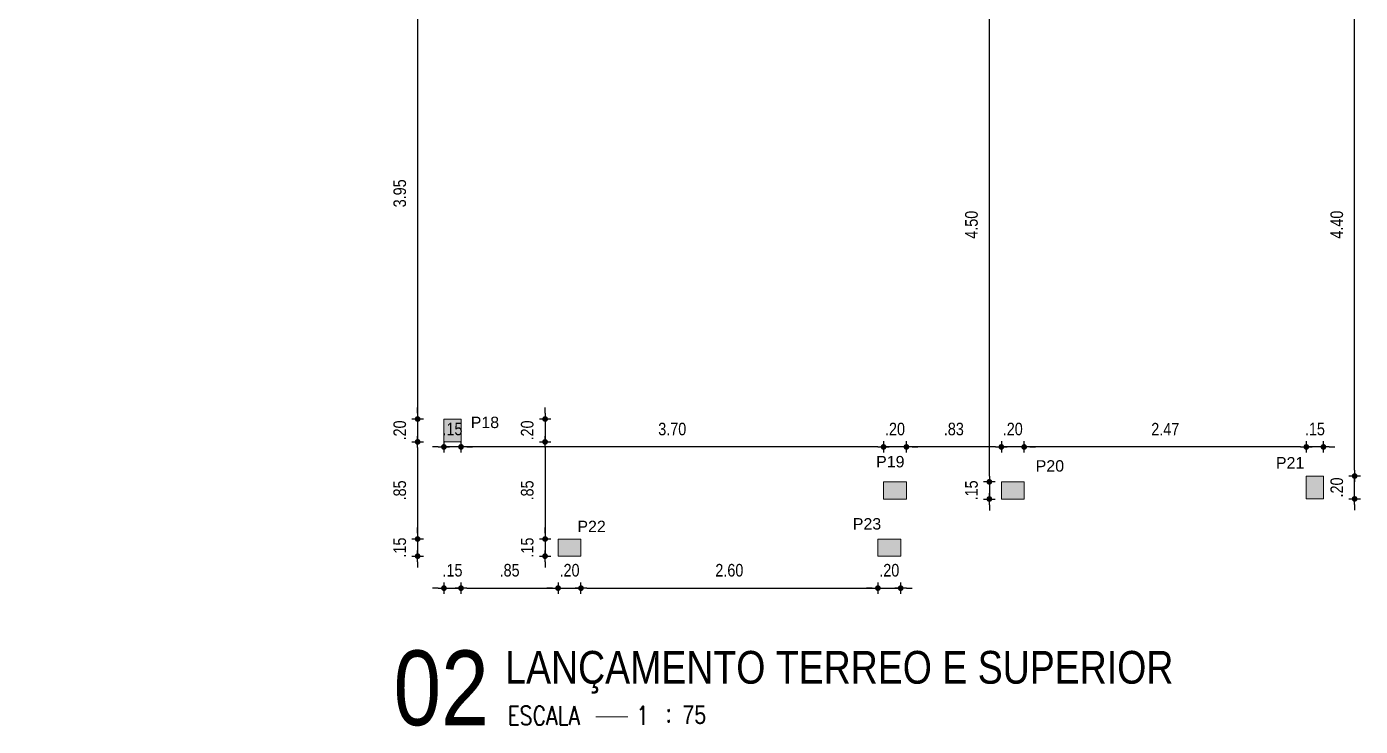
# Model space of a CAD drawing. Header units: millimetres. Extents: x 3212 to 6878, y 1640 to 3386.
# Drawn here: x 3340.01 to 3351.68, y 1701.56 to 1707.69 of the extents above; entities that cross this region are included whole.
import ezdxf
from ezdxf.enums import TextEntityAlignment as Align

# ---------------------------------------------------------------- set-up
doc = ezdxf.new("R2010")
doc.units = ezdxf.units.MM
doc.header["$LTSCALE"] = 0.8
for name, color, linetype in [('COTA', 2, 'Continuous'), ('E-TXT-G', 3, 'Continuous'), ('E-TXT-Y', 2, 'Continuous')]:
    doc.layers.add(name, color=color, linetype=linetype)
for name, color, linetype, lineweight in [('COTAS', 53, 'Continuous', 9), ('E-TXT-W', 7, 'Continuous', 20), ('pilares', 1, 'Continuous', 9)]:
    doc.layers.add(name, color=color, linetype=linetype, lineweight=lineweight)
doc.styles.add('CARIMBO_DADOS', font='arial.ttf', dxfattribs={"height": 0.1})
doc.styles.add('F2', font='ARIALN.TTF')
doc.styles.add('REG140', font='romans.shx', dxfattribs={"width": 0.8, "height": 0.35})
doc.styles.add('REG80', font='romans.shx', dxfattribs={"width": 0.8, "height": 0.1})
doc.styles.add('SANSSERIF2', font='sanssb__.ttf', dxfattribs={"width": 0.8})
doc.dimstyles.new('ARQUITETURA', dxfattribs={"dimtxt": 0.11, "dimasz": 0.05, "dimexe": 0.1, "dimexo": 0, "dimgap": 0.1, "dimtad": 1, "dimzin": 5, "dimdsep": 46, "dimtxsty": 'F2', "dimblk": 'COTA', "dimcen": 0, "dimse1": 1, "dimse2": 1, "dimadec": 0, "dimazin": 0, "dimtfac": 2, "dimtix": 1, "dimtmove": 2, "dimatfit": 3, "dimldrblk": 'COTA', "dimfxl": 0, "dimtolj": 1, "dimtzin": 5, "dimarcsym": 0})

# ---------------------------------------------------------------- blocks, each defined once
blk = doc.blocks.new('COTA')
at = {"layer": 'COTA'}
for p, q in [((-1, 0), (1, 0)), ((0, 1), (0, -1))]:
    blk.add_line(p, q, dxfattribs=at)
at = {"layer": 'COTA', "const_width": 0.5}
blk.add_lwpolyline([(-0.25, 0, 1), (0.25, 0, 1)], format="xyb", close=True, dxfattribs=at)
blk = doc.blocks.new('*D839')
at = {"layer": 'COTAS', "color": 0, "lineweight": -2, "transparency": 16777216}
for p, q in [((3344.548, 1704.304), (3344.548, 1704.354)), ((3344.548, 1704.254), (3344.548, 1704.054)), ((3344.548, 1704.004), (3344.548, 1703.954))]:
    blk.add_line(p, q, dxfattribs=at)
at = {"layer": 'Defpoints', "color": 0, "transparency": 16777216}
for p in [(3343.812, 1704.254), (3343.812, 1704.054), (3344.548, 1704.054)]:
    blk.add_point(p, dxfattribs=at)
at = {"layer": 'COTAS', "color": 0, "lineweight": -2, "transparency": 16777216, "xscale": 0.05, "yscale": 0.05, "zscale": 0.05}
for p, rotation in [((3344.548, 1704.254), 270), ((3344.548, 1704.054), 90)]:
    blk.add_blockref('COTA', p, dxfattribs=dict(at, rotation=rotation))
at = {"layer": 'COTAS', "color": 0, "transparency": 16777216, "insert": (3344.392, 1704.154), "char_height": 0.11, "attachment_point": 5, "rotation": 90, "style": 'F2'}
blk.add_mtext('\\A1;.20', dxfattribs=at)
blk = doc.blocks.new('*D840')
at = {"layer": 'COTAS', "color": 0, "lineweight": -2, "transparency": 16777216}
blk.add_line((3344.548, 1704.004), (3344.548, 1703.254), dxfattribs=at)
at = {"layer": 'Defpoints', "color": 0, "transparency": 16777216}
for p in [(3343.812, 1704.054), (3344.548, 1703.204), (3344.662, 1703.204)]:
    blk.add_point(p, dxfattribs=at)
at = {"layer": 'COTAS', "color": 0, "lineweight": -2, "transparency": 16777216, "xscale": 0.05, "yscale": 0.05, "zscale": 0.05}
for p, rotation in [((3344.548, 1704.054), 90), ((3344.548, 1703.204), 270)]:
    blk.add_blockref('COTA', p, dxfattribs=dict(at, rotation=rotation))
at = {"layer": 'COTAS', "color": 0, "transparency": 16777216, "insert": (3344.392, 1703.629), "char_height": 0.11, "attachment_point": 5, "rotation": 90, "style": 'F2'}
blk.add_mtext('\\A1;.85', dxfattribs=at)
blk = doc.blocks.new('*D841')
at = {"layer": 'COTAS', "color": 0, "lineweight": -2, "transparency": 16777216}
for p, q in [((3344.548, 1703.254), (3344.548, 1703.304)), ((3344.548, 1703.204), (3344.548, 1703.054)), ((3344.548, 1703.004), (3344.548, 1702.954))]:
    blk.add_line(p, q, dxfattribs=at)
at = {"layer": 'Defpoints', "color": 0, "transparency": 16777216}
for p in [(3344.662, 1703.204), (3344.548, 1703.054), (3344.662, 1703.054)]:
    blk.add_point(p, dxfattribs=at)
at = {"layer": 'COTAS', "color": 0, "lineweight": -2, "transparency": 16777216, "xscale": 0.05, "yscale": 0.05, "zscale": 0.05}
for p, rotation in [((3344.548, 1703.204), 270), ((3344.548, 1703.054), 90)]:
    blk.add_blockref('COTA', p, dxfattribs=dict(at, rotation=rotation))
at = {"layer": 'COTAS', "color": 0, "transparency": 16777216, "insert": (3344.392, 1703.129), "char_height": 0.11, "attachment_point": 5, "rotation": 90, "style": 'F2'}
blk.add_mtext('\\A1;.15', dxfattribs=at)
blk = doc.blocks.new('*D751')
at = {"layer": 'COTAS', "color": 0, "lineweight": -2, "transparency": 16777216}
blk.add_line((3351.162, 1704.01), (3348.792, 1704.01), dxfattribs=at)
at = {"layer": 'Defpoints', "color": 0, "transparency": 16777216}
for p in [(3348.742, 1704.01), (3351.212, 1703.697), (3348.742, 1703.646)]:
    blk.add_point(p, dxfattribs=at)
at = {"layer": 'COTAS', "color": 0, "lineweight": -2, "transparency": 16777216, "xscale": 0.05, "yscale": 0.05, "zscale": 0.05, "rotation": 180}
blk.add_blockref('COTA', (3348.742, 1704.01), dxfattribs=at)
at = {"layer": 'COTAS', "color": 0, "lineweight": -2, "transparency": 16777216, "xscale": 0.05, "yscale": 0.05, "zscale": 0.05}
blk.add_blockref('COTA', (3351.212, 1704.01), dxfattribs=at)
at = {"layer": 'COTAS', "color": 0, "transparency": 16777216, "insert": (3349.977, 1704.165), "char_height": 0.11, "attachment_point": 5, "style": 'F2'}
blk.add_mtext('\\A1;2.47', dxfattribs=at)
blk = doc.blocks.new('*D752')
at = {"layer": 'COTAS', "color": 0, "lineweight": -2, "transparency": 16777216}
for p, q in [((3348.492, 1704.01), (3348.442, 1704.01)), ((3348.742, 1704.01), (3348.542, 1704.01)), ((3348.792, 1704.01), (3348.842, 1704.01))]:
    blk.add_line(p, q, dxfattribs=at)
at = {"layer": 'Defpoints', "color": 0, "transparency": 16777216}
for p in [(3348.542, 1704.01), (3348.542, 1703.646), (3348.742, 1703.646)]:
    blk.add_point(p, dxfattribs=at)
at = {"layer": 'COTAS', "color": 0, "lineweight": -2, "transparency": 16777216, "xscale": 0.05, "yscale": 0.05, "zscale": 0.05}
blk.add_blockref('COTA', (3348.542, 1704.01), dxfattribs=at)
at = {"layer": 'COTAS', "color": 0, "lineweight": -2, "transparency": 16777216, "xscale": 0.05, "yscale": 0.05, "zscale": 0.05, "rotation": 180}
blk.add_blockref('COTA', (3348.742, 1704.01), dxfattribs=at)
at = {"layer": 'COTAS', "color": 0, "transparency": 16777216, "insert": (3348.642, 1704.166), "char_height": 0.11, "attachment_point": 5, "style": 'F2'}
blk.add_mtext('\\A1;.20', dxfattribs=at)
blk = doc.blocks.new('*D753')
at = {"layer": 'COTAS', "color": 0, "lineweight": -2, "transparency": 16777216}
blk.add_line((3348.492, 1704.01), (3347.761, 1704.01), dxfattribs=at)
at = {"layer": 'Defpoints', "color": 0, "transparency": 16777216}
for p in [(3347.711, 1704.01), (3347.711, 1703.646), (3348.542, 1703.646)]:
    blk.add_point(p, dxfattribs=at)
at = {"layer": 'COTAS', "color": 0, "lineweight": -2, "transparency": 16777216, "xscale": 0.05, "yscale": 0.05, "zscale": 0.05, "rotation": 180}
blk.add_blockref('COTA', (3347.711, 1704.01), dxfattribs=at)
at = {"layer": 'COTAS', "color": 0, "lineweight": -2, "transparency": 16777216, "xscale": 0.05, "yscale": 0.05, "zscale": 0.05}
blk.add_blockref('COTA', (3348.542, 1704.01), dxfattribs=at)
at = {"layer": 'COTAS', "color": 0, "transparency": 16777216, "insert": (3348.126, 1704.166), "char_height": 0.11, "attachment_point": 5, "style": 'F2'}
blk.add_mtext('\\A1;.83', dxfattribs=at)
blk = doc.blocks.new('*D754')
at = {"layer": 'COTAS', "color": 0, "lineweight": -2, "transparency": 16777216}
for p, q in [((3347.461, 1704.01), (3347.411, 1704.01)), ((3347.711, 1704.01), (3347.511, 1704.01)), ((3347.761, 1704.01), (3347.811, 1704.01))]:
    blk.add_line(p, q, dxfattribs=at)
at = {"layer": 'Defpoints', "color": 0, "transparency": 16777216}
for p in [(3347.511, 1704.01), (3347.511, 1703.646), (3347.711, 1703.646)]:
    blk.add_point(p, dxfattribs=at)
at = {"layer": 'COTAS', "color": 0, "lineweight": -2, "transparency": 16777216, "xscale": 0.05, "yscale": 0.05, "zscale": 0.05}
blk.add_blockref('COTA', (3347.511, 1704.01), dxfattribs=at)
at = {"layer": 'COTAS', "color": 0, "lineweight": -2, "transparency": 16777216, "xscale": 0.05, "yscale": 0.05, "zscale": 0.05, "rotation": 180}
blk.add_blockref('COTA', (3347.711, 1704.01), dxfattribs=at)
at = {"layer": 'COTAS', "color": 0, "transparency": 16777216, "insert": (3347.611, 1704.166), "char_height": 0.11, "attachment_point": 5, "style": 'F2'}
blk.add_mtext('\\A1;.20', dxfattribs=at)
blk = doc.blocks.new('*D755')
at = {"layer": 'COTAS', "color": 0, "lineweight": -2, "transparency": 16777216}
blk.add_line((3347.461, 1704.01), (3343.862, 1704.01), dxfattribs=at)
at = {"layer": 'Defpoints', "color": 0, "transparency": 16777216}
for p in [(3343.812, 1704.01), (3343.812, 1704.01), (3347.511, 1703.646)]:
    blk.add_point(p, dxfattribs=at)
at = {"layer": 'COTAS', "color": 0, "lineweight": -2, "transparency": 16777216, "xscale": 0.05, "yscale": 0.05, "zscale": 0.05, "rotation": 180}
blk.add_blockref('COTA', (3343.812, 1704.01), dxfattribs=at)
at = {"layer": 'COTAS', "color": 0, "lineweight": -2, "transparency": 16777216, "xscale": 0.05, "yscale": 0.05, "zscale": 0.05}
blk.add_blockref('COTA', (3347.511, 1704.01), dxfattribs=at)
at = {"layer": 'COTAS', "color": 0, "transparency": 16777216, "insert": (3345.661, 1704.166), "char_height": 0.11, "attachment_point": 5, "style": 'F2'}
blk.add_mtext('\\A1;3.70', dxfattribs=at)
blk = doc.blocks.new('*D756')
at = {"layer": 'COTAS', "color": 0, "lineweight": -2, "transparency": 16777216}
for p, q in [((3343.612, 1704.01), (3343.562, 1704.01)), ((3343.812, 1704.01), (3343.662, 1704.01)), ((3343.862, 1704.01), (3343.912, 1704.01))]:
    blk.add_line(p, q, dxfattribs=at)
at = {"layer": 'Defpoints', "color": 0, "transparency": 16777216}
for p in [(3343.662, 1704.01), (3343.662, 1704.01), (3343.812, 1704.01)]:
    blk.add_point(p, dxfattribs=at)
at = {"layer": 'COTAS', "color": 0, "lineweight": -2, "transparency": 16777216, "xscale": 0.05, "yscale": 0.05, "zscale": 0.05}
blk.add_blockref('COTA', (3343.662, 1704.01), dxfattribs=at)
at = {"layer": 'COTAS', "color": 0, "lineweight": -2, "transparency": 16777216, "xscale": 0.05, "yscale": 0.05, "zscale": 0.05, "rotation": 180}
blk.add_blockref('COTA', (3343.812, 1704.01), dxfattribs=at)
at = {"layer": 'COTAS', "color": 0, "transparency": 16777216, "insert": (3343.737, 1704.166), "char_height": 0.11, "attachment_point": 5, "style": 'F2'}
blk.add_mtext('\\A1;.15', dxfattribs=at)
blk = doc.blocks.new('*D812')
at = {"layer": 'COTAS', "color": 0, "lineweight": -2, "transparency": 16777216}
blk.add_line((3343.432, 1708.154), (3343.432, 1704.304), dxfattribs=at)
at = {"layer": 'Defpoints', "color": 0, "transparency": 16777216}
for p in [(3343.662, 1708.204), (3343.432, 1704.254), (3343.662, 1704.254)]:
    blk.add_point(p, dxfattribs=at)
at = {"layer": 'COTAS', "color": 0, "lineweight": -2, "transparency": 16777216, "xscale": 0.05, "yscale": 0.05, "zscale": 0.05}
for p, rotation in [((3343.432, 1708.204), 90), ((3343.432, 1704.254), 270)]:
    blk.add_blockref('COTA', p, dxfattribs=dict(at, rotation=rotation))
at = {"layer": 'COTAS', "color": 0, "transparency": 16777216, "insert": (3343.276, 1706.229), "char_height": 0.11, "attachment_point": 5, "rotation": 90, "style": 'F2'}
blk.add_mtext('\\A1;3.95', dxfattribs=at)
blk = doc.blocks.new('*D813')
at = {"layer": 'COTAS', "color": 0, "lineweight": -2, "transparency": 16777216}
for p, q in [((3343.432, 1704.304), (3343.432, 1704.354)), ((3343.432, 1704.254), (3343.432, 1704.054)), ((3343.432, 1704.004), (3343.432, 1703.954))]:
    blk.add_line(p, q, dxfattribs=at)
at = {"layer": 'Defpoints', "color": 0, "transparency": 16777216}
for p in [(3343.662, 1704.254), (3343.432, 1704.054), (3343.737, 1704.054)]:
    blk.add_point(p, dxfattribs=at)
at = {"layer": 'COTAS', "color": 0, "lineweight": -2, "transparency": 16777216, "xscale": 0.05, "yscale": 0.05, "zscale": 0.05}
for p, rotation in [((3343.432, 1704.254), 270), ((3343.432, 1704.054), 90)]:
    blk.add_blockref('COTA', p, dxfattribs=dict(at, rotation=rotation))
at = {"layer": 'COTAS', "color": 0, "transparency": 16777216, "insert": (3343.276, 1704.154), "char_height": 0.11, "attachment_point": 5, "rotation": 90, "style": 'F2'}
blk.add_mtext('\\A1;.20', dxfattribs=at)
blk = doc.blocks.new('*D814')
at = {"layer": 'COTAS', "color": 0, "lineweight": -2, "transparency": 16777216}
blk.add_line((3343.432, 1704.004), (3343.432, 1703.254), dxfattribs=at)
at = {"layer": 'Defpoints', "color": 0, "transparency": 16777216}
for p in [(3343.737, 1704.054), (3343.432, 1703.204), (3344.662, 1703.204)]:
    blk.add_point(p, dxfattribs=at)
at = {"layer": 'COTAS', "color": 0, "lineweight": -2, "transparency": 16777216, "xscale": 0.05, "yscale": 0.05, "zscale": 0.05}
for p, rotation in [((3343.432, 1704.054), 90), ((3343.432, 1703.204), 270)]:
    blk.add_blockref('COTA', p, dxfattribs=dict(at, rotation=rotation))
at = {"layer": 'COTAS', "color": 0, "transparency": 16777216, "insert": (3343.276, 1703.629), "char_height": 0.11, "attachment_point": 5, "rotation": 90, "style": 'F2'}
blk.add_mtext('\\A1;.85', dxfattribs=at)
blk = doc.blocks.new('*D733')
at = {"layer": 'COTAS', "color": 0, "lineweight": -2, "transparency": 16777216}
for p, q in [((3343.432, 1703.254), (3343.432, 1703.304)), ((3343.432, 1703.204), (3343.432, 1703.054)), ((3343.432, 1703.004), (3343.432, 1702.954))]:
    blk.add_line(p, q, dxfattribs=at)
at = {"layer": 'Defpoints', "color": 0, "transparency": 16777216}
for p in [(3344.662, 1703.204), (3343.432, 1703.054), (3344.662, 1703.054)]:
    blk.add_point(p, dxfattribs=at)
at = {"layer": 'COTAS', "color": 0, "lineweight": -2, "transparency": 16777216, "xscale": 0.05, "yscale": 0.05, "zscale": 0.05}
for p, rotation in [((3343.432, 1703.204), 270), ((3343.432, 1703.054), 90)]:
    blk.add_blockref('COTA', p, dxfattribs=dict(at, rotation=rotation))
at = {"layer": 'COTAS', "color": 0, "transparency": 16777216, "insert": (3343.276, 1703.129), "char_height": 0.11, "attachment_point": 5, "rotation": 90, "style": 'F2'}
blk.add_mtext('\\A1;.15', dxfattribs=at)
blk = doc.blocks.new('*D815')
at = {"layer": 'COTAS', "color": 0, "lineweight": -2, "transparency": 16777216}
for p, q in [((3351.162, 1704.01), (3351.112, 1704.01)), ((3351.362, 1704.01), (3351.212, 1704.01)), ((3351.412, 1704.01), (3351.462, 1704.01))]:
    blk.add_line(p, q, dxfattribs=at)
at = {"layer": 'Defpoints', "color": 0, "transparency": 16777216}
for p in [(3351.212, 1704.01), (3351.212, 1703.755), (3351.362, 1703.755)]:
    blk.add_point(p, dxfattribs=at)
at = {"layer": 'COTAS', "color": 0, "lineweight": -2, "transparency": 16777216, "xscale": 0.05, "yscale": 0.05, "zscale": 0.05}
blk.add_blockref('COTA', (3351.212, 1704.01), dxfattribs=at)
at = {"layer": 'COTAS', "color": 0, "lineweight": -2, "transparency": 16777216, "xscale": 0.05, "yscale": 0.05, "zscale": 0.05, "rotation": 180}
blk.add_blockref('COTA', (3351.362, 1704.01), dxfattribs=at)
at = {"layer": 'COTAS', "color": 0, "transparency": 16777216, "insert": (3351.287, 1704.166), "char_height": 0.11, "attachment_point": 5, "style": 'F2'}
blk.add_mtext('\\A1;.15', dxfattribs=at)
blk = doc.blocks.new('*D816')
at = {"layer": 'COTAS', "color": 0, "lineweight": -2, "transparency": 16777216}
for p, q in [((3343.612, 1702.774), (3343.562, 1702.774)), ((3343.662, 1702.774), (3343.812, 1702.774)), ((3343.862, 1702.774), (3343.912, 1702.774))]:
    blk.add_line(p, q, dxfattribs=at)
at = {"layer": 'Defpoints', "color": 0, "transparency": 16777216}
for p in [(3343.662, 1704.054), (3343.812, 1704.054), (3343.812, 1702.774)]:
    blk.add_point(p, dxfattribs=at)
at = {"layer": 'COTAS', "color": 0, "lineweight": -2, "transparency": 16777216, "xscale": 0.05, "yscale": 0.05, "zscale": 0.05}
blk.add_blockref('COTA', (3343.662, 1702.774), dxfattribs=at)
at = {"layer": 'COTAS', "color": 0, "lineweight": -2, "transparency": 16777216, "xscale": 0.05, "yscale": 0.05, "zscale": 0.05, "rotation": 180}
blk.add_blockref('COTA', (3343.812, 1702.774), dxfattribs=at)
at = {"layer": 'COTAS', "color": 0, "transparency": 16777216, "insert": (3343.737, 1702.93), "char_height": 0.11, "attachment_point": 5, "style": 'F2'}
blk.add_mtext('\\A1;.15', dxfattribs=at)
blk = doc.blocks.new('*D734')
at = {"layer": 'COTAS', "color": 0, "lineweight": -2, "transparency": 16777216}
blk.add_line((3343.862, 1702.774), (3344.612, 1702.774), dxfattribs=at)
at = {"layer": 'Defpoints', "color": 0, "transparency": 16777216}
for p in [(3343.812, 1704.054), (3344.662, 1703.054), (3344.662, 1702.774)]:
    blk.add_point(p, dxfattribs=at)
at = {"layer": 'COTAS', "color": 0, "lineweight": -2, "transparency": 16777216, "xscale": 0.05, "yscale": 0.05, "zscale": 0.05, "rotation": 180}
blk.add_blockref('COTA', (3343.812, 1702.774), dxfattribs=at)
at = {"layer": 'COTAS', "color": 0, "lineweight": -2, "transparency": 16777216, "xscale": 0.05, "yscale": 0.05, "zscale": 0.05}
blk.add_blockref('COTA', (3344.662, 1702.774), dxfattribs=at)
at = {"layer": 'COTAS', "color": 0, "transparency": 16777216, "insert": (3344.237, 1702.93), "char_height": 0.11, "attachment_point": 5, "style": 'F2'}
blk.add_mtext('\\A1;.85', dxfattribs=at)
blk = doc.blocks.new('*D817')
at = {"layer": 'COTAS', "color": 0, "lineweight": -2, "transparency": 16777216}
for p, q in [((3344.612, 1702.774), (3344.562, 1702.774)), ((3344.662, 1702.774), (3344.862, 1702.774)), ((3344.912, 1702.774), (3344.962, 1702.774))]:
    blk.add_line(p, q, dxfattribs=at)
at = {"layer": 'Defpoints', "color": 0, "transparency": 16777216}
for p in [(3344.662, 1703.054), (3344.862, 1703.054), (3344.862, 1702.774)]:
    blk.add_point(p, dxfattribs=at)
at = {"layer": 'COTAS', "color": 0, "lineweight": -2, "transparency": 16777216, "xscale": 0.05, "yscale": 0.05, "zscale": 0.05}
blk.add_blockref('COTA', (3344.662, 1702.774), dxfattribs=at)
at = {"layer": 'COTAS', "color": 0, "lineweight": -2, "transparency": 16777216, "xscale": 0.05, "yscale": 0.05, "zscale": 0.05, "rotation": 180}
blk.add_blockref('COTA', (3344.862, 1702.774), dxfattribs=at)
at = {"layer": 'COTAS', "color": 0, "transparency": 16777216, "insert": (3344.762, 1702.93), "char_height": 0.11, "attachment_point": 5, "style": 'F2'}
blk.add_mtext('\\A1;.20', dxfattribs=at)
blk = doc.blocks.new('*D818')
at = {"layer": 'COTAS', "color": 0, "lineweight": -2, "transparency": 16777216}
blk.add_line((3344.912, 1702.774), (3347.411, 1702.774), dxfattribs=at)
at = {"layer": 'Defpoints', "color": 0, "transparency": 16777216}
for p in [(3344.862, 1703.054), (3347.461, 1703.054), (3347.461, 1702.774)]:
    blk.add_point(p, dxfattribs=at)
at = {"layer": 'COTAS', "color": 0, "lineweight": -2, "transparency": 16777216, "xscale": 0.05, "yscale": 0.05, "zscale": 0.05, "rotation": 180}
blk.add_blockref('COTA', (3344.862, 1702.774), dxfattribs=at)
at = {"layer": 'COTAS', "color": 0, "lineweight": -2, "transparency": 16777216, "xscale": 0.05, "yscale": 0.05, "zscale": 0.05}
blk.add_blockref('COTA', (3347.461, 1702.774), dxfattribs=at)
at = {"layer": 'COTAS', "color": 0, "transparency": 16777216, "insert": (3346.161, 1702.93), "char_height": 0.11, "attachment_point": 5, "style": 'F2'}
blk.add_mtext('\\A1;2.60', dxfattribs=at)
blk = doc.blocks.new('*D819')
at = {"layer": 'COTAS', "color": 0, "lineweight": -2, "transparency": 16777216}
for p, q in [((3347.411, 1702.774), (3347.361, 1702.774)), ((3347.461, 1702.774), (3347.661, 1702.774)), ((3347.711, 1702.774), (3347.761, 1702.774))]:
    blk.add_line(p, q, dxfattribs=at)
at = {"layer": 'Defpoints', "color": 0, "transparency": 16777216}
for p in [(3347.461, 1703.054), (3347.661, 1703.054), (3347.661, 1702.774)]:
    blk.add_point(p, dxfattribs=at)
at = {"layer": 'COTAS', "color": 0, "lineweight": -2, "transparency": 16777216, "xscale": 0.05, "yscale": 0.05, "zscale": 0.05}
blk.add_blockref('COTA', (3347.461, 1702.774), dxfattribs=at)
at = {"layer": 'COTAS', "color": 0, "lineweight": -2, "transparency": 16777216, "xscale": 0.05, "yscale": 0.05, "zscale": 0.05, "rotation": 180}
blk.add_blockref('COTA', (3347.661, 1702.774), dxfattribs=at)
at = {"layer": 'COTAS', "color": 0, "transparency": 16777216, "insert": (3347.561, 1702.93), "char_height": 0.11, "attachment_point": 5, "style": 'F2'}
blk.add_mtext('\\A1;.20', dxfattribs=at)
blk = doc.blocks.new('*D821')
at = {"layer": 'COTAS', "color": 0, "lineweight": -2, "transparency": 16777216}
for p, q in [((3351.635, 1703.805), (3351.635, 1703.855)), ((3351.635, 1703.555), (3351.635, 1703.755)), ((3351.635, 1703.505), (3351.635, 1703.455))]:
    blk.add_line(p, q, dxfattribs=at)
at = {"layer": 'Defpoints', "color": 0, "transparency": 16777216}
for p in [(3351.362, 1703.755), (3351.635, 1703.755), (3351.362, 1703.555)]:
    blk.add_point(p, dxfattribs=at)
at = {"layer": 'COTAS', "color": 0, "lineweight": -2, "transparency": 16777216, "xscale": 0.05, "yscale": 0.05, "zscale": 0.05}
for p, rotation in [((3351.635, 1703.755), 270), ((3351.635, 1703.555), 90)]:
    blk.add_blockref('COTA', p, dxfattribs=dict(at, rotation=rotation))
at = {"layer": 'COTAS', "color": 0, "transparency": 16777216, "insert": (3351.479, 1703.655), "char_height": 0.11, "attachment_point": 5, "rotation": 90, "style": 'F2'}
blk.add_mtext('\\A1;.20', dxfattribs=at)
blk = doc.blocks.new('*D735')
at = {"layer": 'COTAS', "color": 0, "lineweight": -2, "transparency": 16777216}
blk.add_line((3351.635, 1703.805), (3351.635, 1708.104), dxfattribs=at)
at = {"layer": 'Defpoints', "color": 0, "transparency": 16777216}
for p in [(3351.362, 1708.154), (3351.635, 1708.154), (3351.362, 1703.755)]:
    blk.add_point(p, dxfattribs=at)
at = {"layer": 'COTAS', "color": 0, "lineweight": -2, "transparency": 16777216, "xscale": 0.05, "yscale": 0.05, "zscale": 0.05}
for p, rotation in [((3351.635, 1708.154), 90), ((3351.635, 1703.755), 270)]:
    blk.add_blockref('COTA', p, dxfattribs=dict(at, rotation=rotation))
at = {"layer": 'COTAS', "color": 0, "transparency": 16777216, "insert": (3351.479, 1705.955), "char_height": 0.11, "attachment_point": 5, "rotation": 90, "style": 'F2'}
blk.add_mtext('\\A1;4.40', dxfattribs=at)
blk = doc.blocks.new('*D834')
at = {"layer": 'COTAS', "color": 0, "lineweight": -2, "transparency": 16777216}
blk.add_line((3348.437, 1703.754), (3348.437, 1708.154), dxfattribs=at)
at = {"layer": 'Defpoints', "color": 0, "transparency": 16777216}
for p in [(3348.437, 1708.204), (3348.542, 1708.204), (3348.542, 1703.704)]:
    blk.add_point(p, dxfattribs=at)
at = {"layer": 'COTAS', "color": 0, "lineweight": -2, "transparency": 16777216, "xscale": 0.05, "yscale": 0.05, "zscale": 0.05}
for p, rotation in [((3348.437, 1708.204), 90), ((3348.437, 1703.704), 270)]:
    blk.add_blockref('COTA', p, dxfattribs=dict(at, rotation=rotation))
at = {"layer": 'COTAS', "color": 0, "transparency": 16777216, "insert": (3348.281, 1705.954), "char_height": 0.11, "attachment_point": 5, "rotation": 90, "style": 'F2'}
blk.add_mtext('\\A1;4.50', dxfattribs=at)
blk = doc.blocks.new('*D746')
at = {"layer": 'COTAS', "color": 0, "lineweight": -2, "transparency": 16777216}
for p, q in [((3348.437, 1703.754), (3348.437, 1703.804)), ((3348.437, 1703.704), (3348.437, 1703.554)), ((3348.437, 1703.504), (3348.437, 1703.454))]:
    blk.add_line(p, q, dxfattribs=at)
at = {"layer": 'Defpoints', "color": 0, "transparency": 16777216}
for p in [(3348.542, 1703.704), (3348.437, 1703.554), (3348.542, 1703.554)]:
    blk.add_point(p, dxfattribs=at)
at = {"layer": 'COTAS', "color": 0, "lineweight": -2, "transparency": 16777216, "xscale": 0.05, "yscale": 0.05, "zscale": 0.05}
for p, rotation in [((3348.437, 1703.704), 270), ((3348.437, 1703.554), 90)]:
    blk.add_blockref('COTA', p, dxfattribs=dict(at, rotation=rotation))
at = {"layer": 'COTAS', "color": 0, "transparency": 16777216, "insert": (3348.281, 1703.629), "char_height": 0.11, "attachment_point": 5, "rotation": 90, "style": 'F2'}
blk.add_mtext('\\A1;.15', dxfattribs=at)
blk = doc.blocks.new('IND_DES')
at = {"layer": 'E-TXT-W'}
blk.add_line((0.0269, -0.2428), (0.1984, -0.2428), dxfattribs=at)
at = {"layer": 'E-TXT-G', "style": 'REG80', "width": 0.8}
for s, p in [('ESCALA', (-0.4463, -0.2864)), ('1', (0.2426, -0.2864)), (':', (0.3988, -0.2706))]:
    blk.add_text(s, height=0.1, dxfattribs=at).set_placement(p)
blk.add_attdef('ESCALA', (0.4897, -0.2812), '', height=0.1, dxfattribs=at)
at = {"layer": 'E-TXT-W', "style": 'SANSSERIF2', "width": 0.6}
blk.add_attdef('00', text='', height=0.4, dxfattribs=at).set_placement((-0.7083, -0.2881), align=Align.CENTER)
at = {"layer": 'E-TXT-Y', "style": 'REG140', "width": 0.8}
for tag, p in [('PROJETO', (-0.4563, 0.1829)), ('DESENHO', (-0.4582, -0.0658))]:
    blk.add_attdef(tag, p, '', height=0.175, dxfattribs=at)

msp = doc.modelspace()

# ---------------------------------------------------------------- hatches: boundary and pattern name
h = msp.add_hatch(color=256)
h.paths.add_polyline_path([(3343.812, 1708.404), (3343.662, 1708.404), (3343.662, 1708.204), (3343.812, 1708.204)])
h.paths.add_polyline_path([(3343.812, 1712.004), (3343.662, 1712.004), (3343.662, 1711.804), (3343.812, 1711.804)])
h.paths.add_polyline_path([(3343.812, 1715.804), (3343.662, 1715.804), (3343.662, 1715.604), (3343.812, 1715.604)])
h.paths.add_polyline_path([(3346.712, 1715.804), (3346.512, 1715.804), (3346.512, 1715.654), (3346.712, 1715.654)])
h.paths.add_polyline_path([(3348.562, 1715.804), (3348.362, 1715.804), (3348.362, 1715.654), (3348.562, 1715.654)])
h.paths.add_polyline_path([(3349.712, 1712.004), (3349.562, 1712.004), (3349.562, 1711.804), (3349.712, 1711.804)])
h.paths.add_polyline_path([(3351.362, 1712.004), (3351.212, 1712.004), (3351.212, 1711.804), (3351.362, 1711.804)])
h.paths.add_polyline_path([(3347.661, 1703.204), (3347.461, 1703.204), (3347.461, 1703.054), (3347.661, 1703.054)])
h.paths.add_polyline_path([(3347.711, 1703.704), (3347.511, 1703.704), (3347.511, 1703.554), (3347.711, 1703.554)])
h.paths.add_polyline_path([(3348.742, 1703.704), (3348.542, 1703.704), (3348.542, 1703.554), (3348.742, 1703.554)])
h.paths.add_polyline_path([(3344.862, 1703.204), (3344.662, 1703.204), (3344.662, 1703.054), (3344.862, 1703.054)])
h.paths.add_polyline_path([(3343.812, 1704.254), (3343.662, 1704.254), (3343.662, 1704.054), (3343.812, 1704.054)])
h.paths.add_polyline_path([(3349.712, 1708.404), (3349.562, 1708.404), (3349.562, 1708.204), (3349.712, 1708.204)])
h.paths.add_polyline_path([(3348.742, 1708.354), (3348.542, 1708.354), (3348.542, 1708.204), (3348.742, 1708.204)])
h.paths.add_polyline_path([(3351.362, 1708.354), (3351.212, 1708.354), (3351.212, 1708.154), (3351.362, 1708.154)])
h.paths.add_polyline_path([(3351.362, 1718.904), (3351.212, 1718.904), (3351.212, 1718.704), (3351.362, 1718.704)])
h.paths.add_polyline_path([(3347.742, 1718.904), (3347.542, 1718.904), (3347.542, 1718.754), (3347.742, 1718.754)])
h.paths.add_polyline_path([(3343.812, 1718.904), (3343.662, 1718.904), (3343.662, 1718.704), (3343.812, 1718.704)])
h = msp.add_hatch(color=256)
h.paths.add_polyline_path([(3336.492, 1703.755), (3336.342, 1703.755), (3336.342, 1703.555), (3336.492, 1703.555)])
h.paths.add_polyline_path([(3351.362, 1703.755), (3351.212, 1703.755), (3351.212, 1703.555), (3351.362, 1703.555)])
h.paths.add_polyline_path([(3351.362, 1715.804), (3351.212, 1715.804), (3351.212, 1715.604), (3351.362, 1715.604)])
h.paths.add_polyline_path([(3336.492, 1715.804), (3336.342, 1715.804), (3336.342, 1715.604), (3336.492, 1715.604)])

# ---------------------------------------------------------------- linework, layer by layer
at = {"layer": 'pilares'}
for points in [[(3343.662, 1704.054), (3343.812, 1704.054), (3343.812, 1704.254), (3343.662, 1704.254)], [(3347.711, 1703.554), (3347.711, 1703.704), (3347.511, 1703.704), (3347.511, 1703.554)], [(3348.742, 1703.554), (3348.742, 1703.704), (3348.542, 1703.704), (3348.542, 1703.554)], [(3351.212, 1703.555), (3351.362, 1703.555), (3351.362, 1703.755), (3351.212, 1703.755)], [(3344.862, 1703.054), (3344.862, 1703.204), (3344.662, 1703.204), (3344.662, 1703.054)], [(3347.661, 1703.054), (3347.661, 1703.204), (3347.461, 1703.204), (3347.461, 1703.054)]]:
    msp.add_lwpolyline(points, close=True, dxfattribs=at)

# ---------------------------------------------------------------- block references
ref = msp.add_blockref('IND_DES', (3344.949, 1702.045), dxfattribs=dict(xscale=1.636240131907927, yscale=1.636240131907927, zscale=1.636240131907927))
ref.add_attrib('00', '02', dxfattribs={"layer": 'E-TXT-W', "height": 0.6545, "style": 'F2'}).set_placement((3343.638, 1701.574), align=Align.CENTER)
ref.add_attrib('DESENHO', 'LANÇAMENTO TERREO E SUPERIOR', (3344.199, 1701.938), dxfattribs={"layer": 'E-TXT-Y', "color": 2, "height": 0.28634, "style": 'F2'})
ref.add_attrib('ESCALA', '75', (3345.75, 1701.585), dxfattribs={"layer": 'E-TXT-G', "color": 7, "height": 0.1636, "style": 'F2'})

# ---------------------------------------------------------------- texts
at = {"color": 230, "char_height": 0.1, "attachment_point": 5, "style": 'CARIMBO_DADOS'}
for s, insert in [('P18', (3344.021, 1704.224)), ('P19', (3347.57, 1703.88)), ('P21', (3351.07, 1703.871)), ('P20', (3348.967, 1703.843)), ('P22', (3344.955, 1703.314)), ('P23', (3347.366, 1703.336))]:
    msp.add_mtext(s, dxfattribs=dict(at, insert=insert))

# ---------------------------------------------------------------- dimensions: what is measured, and where the dimension line sits
at = {"layer": 'COTAS'}
for base, p1, p2, picture, middle in [((3343.432, 1704.254), (3343.662, 1708.204), (3343.662, 1704.254), '*D812', (3343.276, 1706.229)), ((3348.437, 1708.204), (3348.542, 1703.704), (3348.542, 1708.204), '*D834', (3348.281, 1705.954)), ((3351.635, 1708.154), (3351.362, 1703.755), (3351.362, 1708.154), '*D735', (3351.479, 1705.955)), ((3343.432, 1704.054), (3343.662, 1704.254), (3343.737, 1704.054), '*D813', (3343.276, 1704.154)), ((3344.548, 1704.054), (3343.812, 1704.254), (3343.812, 1704.054), '*D839', (3344.392, 1704.154)), ((3343.432, 1703.204), (3343.737, 1704.054), (3344.662, 1703.204), '*D814', (3343.276, 1703.629)), ((3344.548, 1703.204), (3343.812, 1704.054), (3344.662, 1703.204), '*D840', (3344.392, 1703.629)), ((3348.437, 1703.554), (3348.542, 1703.704), (3348.542, 1703.554), '*D746', (3348.281, 1703.629)), ((3351.635, 1703.755), (3351.362, 1703.555), (3351.362, 1703.755), '*D821', (3351.479, 1703.655)), ((3343.432, 1703.054), (3344.662, 1703.204), (3344.662, 1703.054), '*D733', (3343.276, 1703.129)), ((3344.548, 1703.054), (3344.662, 1703.204), (3344.662, 1703.054), '*D841', (3344.392, 1703.129))]:
    dim = msp.add_linear_dim(base=base, p1=p1, p2=p2, angle=90, dimstyle='ARQUITETURA', dxfattribs=at)
    dim.commit()
    dim.dimension.update_dxf_attribs({"geometry": picture, "text_midpoint": middle})
for base, p1, p2, picture, middle in [((3343.662, 1704.01), (3343.812, 1704.01), (3343.662, 1704.01), '*D756', (3343.737, 1704.166)), ((3343.812, 1704.01), (3347.511, 1703.646), (3343.812, 1704.01), '*D755', (3345.661, 1704.166)), ((3347.511, 1704.01), (3347.711, 1703.646), (3347.511, 1703.646), '*D754', (3347.611, 1704.166)), ((3347.711, 1704.01), (3348.542, 1703.646), (3347.711, 1703.646), '*D753', (3348.126, 1704.166)), ((3348.542, 1704.01), (3348.742, 1703.646), (3348.542, 1703.646), '*D752', (3348.642, 1704.166)), ((3348.742, 1704.01), (3351.212, 1703.697), (3348.742, 1703.646), '*D751', (3349.977, 1704.165)), ((3351.212, 1704.01), (3351.362, 1703.755), (3351.212, 1703.755), '*D815', (3351.287, 1704.166)), ((3343.812, 1702.774), (3343.662, 1704.054), (3343.812, 1704.054), '*D816', (3343.737, 1702.93)), ((3344.662, 1702.774), (3343.812, 1704.054), (3344.662, 1703.054), '*D734', (3344.237, 1702.93)), ((3344.862, 1702.774), (3344.662, 1703.054), (3344.862, 1703.054), '*D817', (3344.762, 1702.93)), ((3347.461, 1702.774), (3344.862, 1703.054), (3347.461, 1703.054), '*D818', (3346.161, 1702.93)), ((3347.661, 1702.774), (3347.461, 1703.054), (3347.661, 1703.054), '*D819', (3347.561, 1702.93))]:
    dim = msp.add_linear_dim(base=base, p1=p1, p2=p2, dimstyle='ARQUITETURA', dxfattribs=at)
    dim.commit()
    dim.dimension.update_dxf_attribs({"geometry": picture, "text_midpoint": middle})

doc.saveas('drawing.dxf')
